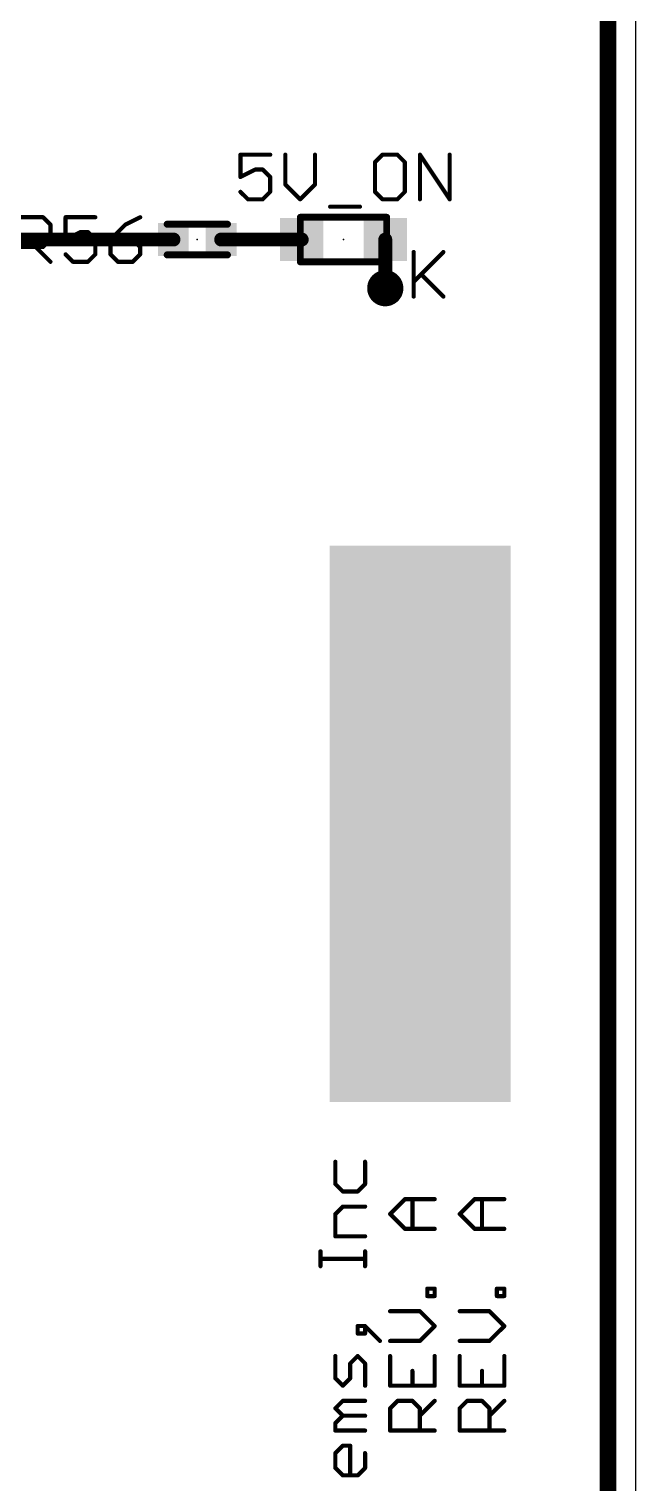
# Model space of a CAD drawing. Extents: x -18 to 144, y -21 to 125.
# Drawn here: x 86.72 to 97.79, y 28.6 to 55.15 of the extents above; entities that cross this region are included whole.
import ezdxf

# ---------------------------------------------------------------- set-up
doc = ezdxf.new("R2010")
doc.units = 0
for name, color, linetype in [('1', 251, 'CONTINUOUS'), ('18', 82, 'CONTINUOUS'), ('2', 82, 'CONTINUOUS'), ('20', 7, 'CONTINUOUS'), ('21', 253, 'CONTINUOUS'), ('23', 7, 'CONTINUOUS'), ('25', 253, 'CONTINUOUS')]:
    doc.layers.add(name, color=color, linetype=linetype)

# ---------------------------------------------------------------- blocks, each defined once
blk = doc.blocks.new('RECT')
blk.add_solid([(-0.5, -0.5), (0.5, -0.5), (-0.5, 0.5), (0.5, 0.5)])
blk = doc.blocks.new('ROUNDV')
at = {"const_width": 0.5}
blk.add_lwpolyline([(0, -0.25, 1), (0, 0.25, 1), (0, -0.25)], format="xyb", dxfattribs=at)

msp = doc.modelspace()

# ---------------------------------------------------------------- linework, layer by layer
at = {"layer": '1', "const_width": 0.254}
for points in [[(89.354, 51.308), (85.852, 51.308)], [(90.224, 51.308), (91.694, 51.308)], [(93.218, 51.308), (93.218, 50.419)]]:
    msp.add_lwpolyline(points, dxfattribs=at)
at = {"layer": '1', "const_width": 0.127}
for points in [[(89.354, 51.2445, 1), (89.354, 51.3715)], [(90.224, 51.3715, 1), (90.224, 51.2445)], [(91.694, 51.2445, 1), (91.694, 51.3715)], [(93.2815, 51.308, 1), (93.1545, 51.308)], [(93.1545, 50.419, 1), (93.2815, 50.419)]]:
    msp.add_lwpolyline(points, format="xyb", dxfattribs=at)
at = {"layer": '2', "const_width": 0.3048}
msp.add_lwpolyline([(97.282, 104.902), (97.282, 0.508)], dxfattribs=at)
at = {"layer": '20'}
msp.add_line((97.79, 0), (97.79, 105.41), dxfattribs=at)
at = {"layer": '21'}
for points, const_width in [([(91.7004, 51.7144, 1), (91.6368, 51.7144)], 0.0635), ([(91.6686, 51.7462, 1), (91.6686, 51.6827)], 0.0635), ([(93.2752, 51.7144, 1), (93.2117, 51.7144)], 0.0635), ([(93.2434, 51.6827, 1), (93.2434, 51.7462)], 0.0635), ([(89.239, 51.6198, 1), (89.239, 51.5562)], 0.0635), ([(90.339, 51.5562, 1), (90.339, 51.6198)], 0.0635), ([(89.239, 51.0598, 1), (89.239, 50.9963)], 0.0635), ([(90.339, 50.9963, 1), (90.339, 51.0598)], 0.0635), ([(93.7549, 51.0801, 1), (93.7168, 51.0801)], 0.0381), ([(94.2916, 51.0666, 1), (94.2647, 51.0936)], 0.0381), ([(91.6686, 50.9334, 1), (91.6686, 50.8698)], 0.0635), ([(91.6368, 50.9016, 1), (91.7004, 50.9016)], 0.0635), ([(93.2117, 50.9016, 1), (93.2752, 50.9016)], 0.0635), ([(93.2434, 50.8698, 1), (93.2434, 50.9334)], 0.0635), ([(93.8849, 50.6868, 1), (93.8579, 50.6599)], 0.0381), ([(93.7223, 50.5512, 1), (93.7493, 50.5243)], 0.0381), ([(93.7168, 50.2666, 1), (93.7549, 50.2666)], 0.0381), ([(94.2647, 50.2531, 1), (94.2916, 50.2801)], 0.0381)]:
    msp.add_lwpolyline(points, format="xyb", dxfattribs=dict(at, const_width=const_width))
for points, const_width in [([(93.2434, 51.7144), (91.6686, 51.7144)], 0.127), ([(91.6686, 50.9016), (91.6686, 51.7144)], 0.127), ([(93.2434, 50.9016), (93.2434, 51.7144)], 0.127), ([(89.239, 51.588), (90.339, 51.588)], 0.127), ([(89.239, 51.028), (90.339, 51.028)], 0.127), ([(93.7358, 51.0801), (93.7358, 50.2666)], 0.0762), ([(93.7358, 50.5378), (94.2781, 51.0801)], 0.0762), ([(93.2434, 50.9016), (91.6686, 50.9016)], 0.127), ([(93.8714, 50.6733), (94.2781, 50.2666)], 0.0762)]:
    msp.add_lwpolyline(points, dxfattribs=dict(at, const_width=const_width))
at = {"layer": '23'}
for p in [(89.789, 51.308), (92.456, 51.308)]:
    msp.add_point(p, dxfattribs=at)
at = {"layer": '25', "const_width": 0.0762}
for points in [[(91.1182, 52.8569), (90.5759, 52.8569)], [(90.5759, 52.8569), (90.5759, 52.4501)], [(91.3945, 52.8569), (91.3945, 52.3145)], [(91.9368, 52.3145), (91.9368, 52.8569)], [(93.1672, 52.8569), (93.0316, 52.7213)], [(93.4384, 52.8569), (93.1672, 52.8569)], [(93.5739, 52.7213), (93.4384, 52.8569)], [(93.8502, 52.0434), (93.8502, 52.8569)], [(93.8502, 52.8569), (94.3925, 52.0434)], [(94.3925, 52.0434), (94.3925, 52.8569)], [(90.5759, 52.4501), (90.847, 52.5857)], [(90.847, 52.5857), (90.9826, 52.5857)], [(90.9826, 52.5857), (91.1182, 52.4501)], [(93.0316, 52.7213), (93.0316, 52.179)], [(93.5739, 52.179), (93.5739, 52.7213)], [(91.1182, 52.4501), (91.1182, 52.179)], [(91.3945, 52.3145), (91.6656, 52.0434)], [(91.6656, 52.0434), (91.9368, 52.3145)], [(90.7115, 52.0434), (90.5759, 52.179)], [(90.9826, 52.0434), (90.7115, 52.0434)], [(91.1182, 52.179), (90.9826, 52.0434)], [(93.0316, 52.179), (93.1672, 52.0434)], [(93.1672, 52.0434), (93.4384, 52.0434)], [(93.4384, 52.0434), (93.5739, 52.179)], [(92.213, 51.9078), (92.7554, 51.9078)], [(86.5672, 51.7151), (86.974, 51.7151)], [(86.974, 51.7151), (87.1096, 51.5795)], [(87.1096, 51.5795), (87.1096, 51.3083)], [(87.9281, 51.7151), (87.3858, 51.7151)], [(87.3858, 51.7151), (87.3858, 51.3083)], [(88.4755, 51.5795), (88.2044, 51.3083)], [(88.7467, 51.7151), (88.4755, 51.5795)], [(87.1096, 51.3083), (86.974, 51.1728)], [(87.3858, 51.3083), (87.657, 51.4439)], [(87.657, 51.4439), (87.7926, 51.4439)], [(87.7926, 51.4439), (87.9281, 51.3083)], [(87.9281, 51.3083), (87.9281, 51.0372)], [(88.2044, 51.3083), (88.2044, 51.0372)], [(88.6111, 51.3083), (88.2044, 51.3083)], [(88.7467, 51.1728), (88.6111, 51.3083)], [(86.974, 51.1728), (86.5672, 51.1728)], [(86.8384, 51.1728), (87.1096, 50.9016)], [(87.5214, 50.9016), (87.3858, 51.0372)], [(87.9281, 51.0372), (87.7926, 50.9016)], [(88.2044, 51.0372), (88.34, 50.9016)], [(88.6111, 50.9016), (88.7467, 51.0372)], [(88.7467, 51.0372), (88.7467, 51.1728)], [(87.7926, 50.9016), (87.5214, 50.9016)], [(88.34, 50.9016), (88.6111, 50.9016)], [(92.3074, 34.4686), (92.3074, 34.0618)], [(92.8497, 34.0618), (92.8497, 34.4686)], [(92.3074, 34.0618), (92.443, 33.9262)], [(92.7141, 33.9262), (92.8497, 34.0618)], [(92.443, 33.9262), (92.7141, 33.9262)], [(93.3062, 33.5152), (93.5774, 33.7864)], [(93.5774, 33.7864), (94.1197, 33.7864)], [(93.713, 33.2441), (93.713, 33.7864)], [(94.5762, 33.5152), (94.8474, 33.7864)], [(94.8474, 33.7864), (95.3897, 33.7864)], [(94.983, 33.2441), (94.983, 33.7864)], [(92.3074, 33.5144), (92.443, 33.65)], [(92.3074, 33.1077), (92.3074, 33.5144)], [(92.443, 33.65), (92.8497, 33.65)], [(93.5774, 33.2441), (93.3062, 33.5152)], [(94.8474, 33.2441), (94.5762, 33.5152)], [(94.1197, 33.2441), (93.5774, 33.2441)], [(95.3897, 33.2441), (94.8474, 33.2441)], [(92.8497, 33.1077), (92.3074, 33.1077)], [(92.0362, 32.5619), (92.0362, 32.8331)], [(92.8497, 32.6975), (92.0362, 32.6975)], [(92.8497, 32.5619), (92.8497, 32.8331)], [(93.9841, 32.0162), (93.9841, 32.1518)], [(93.9841, 32.1518), (94.1197, 32.1518)], [(94.1197, 32.1518), (94.1197, 32.0162)], [(95.2541, 32.0162), (95.2541, 32.1518)], [(95.2541, 32.1518), (95.3897, 32.1518)], [(95.3897, 32.1518), (95.3897, 32.0162)], [(94.1197, 32.0162), (93.9841, 32.0162)], [(95.3897, 32.0162), (95.2541, 32.0162)], [(93.8485, 31.74), (93.3062, 31.74)], [(94.1197, 31.4688), (93.8485, 31.74)], [(95.1185, 31.74), (94.5762, 31.74)], [(95.3897, 31.4688), (95.1185, 31.74)], [(92.8497, 31.4688), (92.7141, 31.4688)], [(92.7141, 31.4688), (92.7141, 31.3332)], [(92.7141, 31.3332), (92.8497, 31.3332)], [(93.1209, 31.1976), (92.8497, 31.4688)], [(92.8497, 31.3332), (92.8497, 31.4688)], [(93.8485, 31.1976), (94.1197, 31.4688)], [(95.1185, 31.1976), (95.3897, 31.4688)], [(93.3062, 31.1976), (93.8485, 31.1976)], [(94.5762, 31.1976), (95.1185, 31.1976)], [(92.3074, 30.5146), (92.3074, 30.9214)], [(92.7141, 30.9214), (92.5785, 30.7858)], [(92.5785, 30.7858), (92.5785, 30.5146)], [(92.8497, 30.7858), (92.7141, 30.9214)], [(92.8497, 30.3791), (92.8497, 30.7858)], [(93.3062, 30.9214), (93.3062, 30.3791)], [(94.1197, 30.3791), (94.1197, 30.9214)], [(94.5762, 30.9214), (94.5762, 30.3791)], [(95.3897, 30.3791), (95.3897, 30.9214)], [(92.443, 30.3791), (92.3074, 30.5146)], [(92.5785, 30.5146), (92.443, 30.3791)], [(93.713, 30.3791), (93.713, 30.6502)], [(94.983, 30.3791), (94.983, 30.6502)], [(93.3062, 30.3791), (94.1197, 30.3791)], [(94.5762, 30.3791), (95.3897, 30.3791)], [(92.3074, 29.9672), (92.443, 30.1028)], [(92.443, 29.8316), (92.3074, 29.9672)], [(92.443, 30.1028), (92.8497, 30.1028)], [(93.3062, 29.9672), (93.4418, 30.1028)], [(93.3062, 29.5605), (93.3062, 29.9672)], [(93.4418, 30.1028), (93.713, 30.1028)], [(93.713, 30.1028), (93.8485, 29.9672)], [(93.8485, 29.8316), (94.1197, 30.1028)], [(93.8485, 29.9672), (93.8485, 29.5605)], [(94.5762, 29.9672), (94.7118, 30.1028)], [(94.5762, 29.5605), (94.5762, 29.9672)], [(94.7118, 30.1028), (94.983, 30.1028)], [(94.983, 30.1028), (95.1185, 29.9672)], [(95.1185, 29.8316), (95.3897, 30.1028)], [(95.1185, 29.9672), (95.1185, 29.5605)], [(92.3074, 29.6961), (92.443, 29.8316)], [(92.3074, 29.5605), (92.3074, 29.6961)], [(92.443, 29.8316), (92.8497, 29.8316)], [(92.8497, 29.5605), (92.3074, 29.5605)], [(94.1197, 29.5605), (93.3062, 29.5605)], [(95.3897, 29.5605), (94.5762, 29.5605)], [(92.3074, 29.1486), (92.443, 29.2842)], [(92.443, 29.2842), (92.5785, 29.2842)], [(92.5785, 29.2842), (92.5785, 28.7419)], [(92.3074, 28.8775), (92.3074, 29.1486)], [(92.8497, 29.1486), (92.8497, 28.8775)], [(92.443, 28.7419), (92.3074, 28.8775)], [(92.7141, 28.7419), (92.443, 28.7419)], [(92.8497, 28.8775), (92.7141, 28.7419)]]:
    msp.add_lwpolyline(points, dxfattribs=at)
at = {"layer": '25', "const_width": 0.0381}
for points in [[(90.5759, 52.8759, 1), (90.5759, 52.8378)], [(90.5949, 52.8569, 1), (90.5568, 52.8569)], [(91.1182, 52.8378, 1), (91.1182, 52.8759)], [(91.4135, 52.8569, 1), (91.3754, 52.8569)], [(91.9558, 52.8569, 1), (91.9177, 52.8569)], [(93.1672, 52.8759, 1), (93.1672, 52.8378)], [(93.1807, 52.8434, 1), (93.1537, 52.8703)], [(93.4518, 52.8703, 1), (93.4249, 52.8434)], [(93.4384, 52.8378, 1), (93.4384, 52.8759)], [(93.8692, 52.8569, 1), (93.8311, 52.8569)], [(93.866, 52.8674, 1), (93.8343, 52.8463)], [(94.4116, 52.8569, 1), (94.3735, 52.8569)], [(90.847, 52.6048, 1), (90.847, 52.5667)], [(90.8556, 52.5687, 1), (90.8385, 52.6027)], [(90.9961, 52.5992, 1), (90.9692, 52.5722)], [(90.9826, 52.5667, 1), (90.9826, 52.6048)], [(93.0181, 52.7348, 1), (93.0451, 52.7078)], [(93.0507, 52.7213, 1), (93.0126, 52.7213)], [(93.593, 52.7213, 1), (93.5549, 52.7213)], [(93.5605, 52.7078, 1), (93.5874, 52.7348)], [(90.5674, 52.4672, 1), (90.5844, 52.4331)], [(90.5568, 52.4501, 1), (90.5949, 52.4501)], [(91.1373, 52.4501, 1), (91.0992, 52.4501)], [(91.1047, 52.4367, 1), (91.1317, 52.4636)], [(91.4079, 52.328, 1), (91.381, 52.3011)], [(91.3754, 52.3145, 1), (91.4135, 52.3145)], [(91.9177, 52.3145, 1), (91.9558, 52.3145)], [(91.9503, 52.3011, 1), (91.9233, 52.328)], [(90.5893, 52.1924, 1), (90.5624, 52.1655)], [(90.7115, 52.0624, 1), (90.7115, 52.0243)], [(90.698, 52.0299, 1), (90.7249, 52.0568)], [(90.9692, 52.0568, 1), (90.9961, 52.0299)], [(90.9826, 52.0243, 1), (90.9826, 52.0624)], [(91.0992, 52.179, 1), (91.1373, 52.179)], [(91.1317, 52.1655, 1), (91.1047, 52.1924)], [(91.6521, 52.0568, 1), (91.6791, 52.0299)], [(91.6521, 52.0299, 1), (91.6791, 52.0568)], [(93.0451, 52.1924, 1), (93.0181, 52.1655)], [(93.0126, 52.179, 1), (93.0507, 52.179)], [(93.1672, 52.0624, 1), (93.1672, 52.0243)], [(93.1537, 52.0299, 1), (93.1807, 52.0568)], [(93.4249, 52.0568, 1), (93.4518, 52.0299)], [(93.4384, 52.0243, 1), (93.4384, 52.0624)], [(93.5549, 52.179, 1), (93.593, 52.179)], [(93.5874, 52.1655, 1), (93.5605, 52.1924)], [(93.8311, 52.0434, 1), (93.8692, 52.0434)], [(94.3735, 52.0434, 1), (94.4116, 52.0434)], [(94.3767, 52.0328, 1), (94.4084, 52.0539)], [(92.213, 51.9268, 1), (92.213, 51.8887)], [(92.7554, 51.8887, 1), (92.7554, 51.9268)], [(86.9874, 51.7286, 1), (86.9605, 51.7016)], [(86.974, 51.696, 1), (86.974, 51.7341)], [(87.1286, 51.5795, 1), (87.0905, 51.5795)], [(87.0961, 51.566, 1), (87.123, 51.593)], [(87.3858, 51.7341, 1), (87.3858, 51.696)], [(87.4049, 51.7151, 1), (87.3668, 51.7151)], [(87.9281, 51.696, 1), (87.9281, 51.7341)], [(88.467, 51.5966, 1), (88.4841, 51.5625)], [(88.489, 51.566, 1), (88.4621, 51.593)], [(88.7552, 51.6981, 1), (88.7382, 51.7321)], [(87.0905, 51.3083, 1), (87.1286, 51.3083)], [(87.123, 51.2949, 1), (87.0961, 51.3218)], [(87.3773, 51.3254, 1), (87.3943, 51.2913)], [(87.3668, 51.3083, 1), (87.4049, 51.3083)], [(87.657, 51.463, 1), (87.657, 51.4249)], [(87.6655, 51.4269, 1), (87.6485, 51.461)], [(87.806, 51.4574, 1), (87.7791, 51.4305)], [(87.7926, 51.4249, 1), (87.7926, 51.463)], [(87.9472, 51.3083, 1), (87.9091, 51.3083)], [(87.9147, 51.2949, 1), (87.9416, 51.3218)], [(88.2234, 51.3083, 1), (88.1853, 51.3083)], [(88.2044, 51.3274, 1), (88.2044, 51.2893)], [(88.1909, 51.3218, 1), (88.2179, 51.2949)], [(88.6246, 51.3218, 1), (88.5977, 51.2949)], [(88.6111, 51.2893, 1), (88.6111, 51.3274)], [(86.8519, 51.1862, 1), (86.8249, 51.1593)], [(86.9605, 51.1862, 1), (86.9874, 51.1593)], [(86.974, 51.1537, 1), (86.974, 51.1918)], [(87.3993, 51.0507, 1), (87.3723, 51.0237)], [(87.9091, 51.0372, 1), (87.9472, 51.0372)], [(87.9416, 51.0237, 1), (87.9147, 51.0507)], [(88.2179, 51.0507, 1), (88.1909, 51.0237)], [(88.1853, 51.0372, 1), (88.2234, 51.0372)], [(88.7658, 51.1728, 1), (88.7277, 51.1728)], [(88.7277, 51.0372, 1), (88.7658, 51.0372)], [(88.7332, 51.1593, 1), (88.7602, 51.1862)], [(88.7602, 51.0237, 1), (88.7332, 51.0507)], [(87.0961, 50.8881, 1), (87.123, 50.9151)], [(87.5214, 50.9207, 1), (87.5214, 50.8826)], [(87.5079, 50.8881, 1), (87.5349, 50.9151)], [(87.7791, 50.9151, 1), (87.806, 50.8881)], [(87.7926, 50.8826, 1), (87.7926, 50.9207)], [(88.34, 50.9207, 1), (88.34, 50.8826)], [(88.3265, 50.8881, 1), (88.3534, 50.9151)], [(88.5977, 50.9151, 1), (88.6246, 50.8881)], [(88.6111, 50.8826, 1), (88.6111, 50.9207)], [(92.3264, 34.4686, 1), (92.2883, 34.4686)], [(92.8687, 34.4686, 1), (92.8307, 34.4686)], [(92.3208, 34.0753, 1), (92.2939, 34.0483)], [(92.2883, 34.0618, 1), (92.3264, 34.0618)], [(92.8307, 34.0618, 1), (92.8687, 34.0618)], [(92.8632, 34.0483, 1), (92.8362, 34.0753)], [(92.443, 33.9453, 1), (92.443, 33.9072)], [(92.4295, 33.9128, 1), (92.4564, 33.9397)], [(92.7006, 33.9397, 1), (92.7276, 33.9128)], [(92.7141, 33.9072, 1), (92.7141, 33.9453)], [(93.5774, 33.8055, 1), (93.5774, 33.7674)], [(93.5908, 33.7729, 1), (93.5639, 33.7999)], [(93.732, 33.7864, 1), (93.6939, 33.7864)], [(94.1197, 33.7674, 1), (94.1197, 33.8055)], [(94.8474, 33.8055, 1), (94.8474, 33.7674)], [(94.8608, 33.7729, 1), (94.8339, 33.7999)], [(95.002, 33.7864, 1), (94.9639, 33.7864)], [(95.3897, 33.7674, 1), (95.3897, 33.8055)], [(92.2939, 33.5279, 1), (92.3208, 33.5009)], [(92.3264, 33.5144, 1), (92.2883, 33.5144)], [(92.443, 33.669, 1), (92.443, 33.6309)], [(92.4564, 33.6365, 1), (92.4295, 33.6635)], [(92.8497, 33.6309, 1), (92.8497, 33.669)], [(93.3197, 33.5287, 1), (93.2927, 33.5018)], [(93.2927, 33.5287, 1), (93.3197, 33.5018)], [(94.5897, 33.5287, 1), (94.5627, 33.5018)], [(94.5627, 33.5287, 1), (94.5897, 33.5018)], [(93.5774, 33.2631, 1), (93.5774, 33.225)], [(93.5639, 33.2306, 1), (93.5908, 33.2576)], [(93.6939, 33.2441, 1), (93.732, 33.2441)], [(94.1197, 33.225, 1), (94.1197, 33.2631)], [(94.8474, 33.2631, 1), (94.8474, 33.225)], [(94.8339, 33.2306, 1), (94.8608, 33.2576)], [(94.9639, 33.2441, 1), (95.002, 33.2441)], [(95.3897, 33.225, 1), (95.3897, 33.2631)], [(92.3074, 33.1267, 1), (92.3074, 33.0886)], [(92.2883, 33.1077, 1), (92.3264, 33.1077)], [(92.8497, 33.0886, 1), (92.8497, 33.1267)], [(92.0362, 32.7166, 1), (92.0362, 32.6785)], [(92.0553, 32.8331, 1), (92.0172, 32.8331)], [(92.8687, 32.8331, 1), (92.8307, 32.8331)], [(92.8497, 32.6785, 1), (92.8497, 32.7166)], [(92.0172, 32.5619, 1), (92.0553, 32.5619)], [(92.8307, 32.5619, 1), (92.8687, 32.5619)], [(93.9841, 32.1708, 1), (93.9841, 32.1327)], [(94.0032, 32.1518, 1), (93.9651, 32.1518)], [(94.1388, 32.1518, 1), (94.1007, 32.1518)], [(94.1197, 32.1327, 1), (94.1197, 32.1708)], [(95.2541, 32.1708, 1), (95.2541, 32.1327)], [(95.2732, 32.1518, 1), (95.2351, 32.1518)], [(95.4087, 32.1518, 1), (95.3707, 32.1518)], [(95.3897, 32.1327, 1), (95.3897, 32.1708)], [(93.9841, 32.0353, 1), (93.9841, 31.9972)], [(93.9651, 32.0162, 1), (94.0032, 32.0162)], [(94.1007, 32.0162, 1), (94.1388, 32.0162)], [(94.1197, 31.9972, 1), (94.1197, 32.0353)], [(95.2541, 32.0353, 1), (95.2541, 31.9972)], [(95.2351, 32.0162, 1), (95.2732, 32.0162)], [(95.3707, 32.0162, 1), (95.4087, 32.0162)], [(95.3897, 31.9972, 1), (95.3897, 32.0353)], [(93.3062, 31.759, 1), (93.3062, 31.7209)], [(93.862, 31.7534, 1), (93.8351, 31.7265)], [(93.8485, 31.7209, 1), (93.8485, 31.759)], [(94.5762, 31.759, 1), (94.5762, 31.7209)], [(95.132, 31.7534, 1), (95.1051, 31.7265)], [(95.1185, 31.7209, 1), (95.1185, 31.759)], [(92.7141, 31.4879, 1), (92.7141, 31.4498)], [(92.7141, 31.3523, 1), (92.7141, 31.3142)], [(92.7332, 31.4688, 1), (92.6951, 31.4688)], [(92.6951, 31.3332, 1), (92.7332, 31.3332)], [(92.8632, 31.4823, 1), (92.8362, 31.4553)], [(92.8687, 31.4688, 1), (92.8307, 31.4688)], [(92.8307, 31.3332, 1), (92.8687, 31.3332)], [(92.8497, 31.4498, 1), (92.8497, 31.4879)], [(92.8497, 31.3142, 1), (92.8497, 31.3523)], [(94.1332, 31.4553, 1), (94.1062, 31.4823)], [(94.1062, 31.4553, 1), (94.1332, 31.4823)], [(95.4032, 31.4553, 1), (95.3762, 31.4823)], [(95.3762, 31.4553, 1), (95.4032, 31.4823)], [(93.1074, 31.1842, 1), (93.1343, 31.2111)], [(93.3062, 31.2167, 1), (93.3062, 31.1786)], [(93.8351, 31.2111, 1), (93.862, 31.1842)], [(93.8485, 31.1786, 1), (93.8485, 31.2167)], [(94.5762, 31.2167, 1), (94.5762, 31.1786)], [(95.1051, 31.2111, 1), (95.132, 31.1842)], [(95.1185, 31.1786, 1), (95.1185, 31.2167)], [(92.3264, 30.9214, 1), (92.2883, 30.9214)], [(92.5651, 30.7993, 1), (92.592, 30.7723)], [(92.5976, 30.7858, 1), (92.5595, 30.7858)], [(92.7276, 30.9349, 1), (92.7006, 30.9079)], [(92.7276, 30.9079, 1), (92.7006, 30.9349)], [(92.8687, 30.7858, 1), (92.8307, 30.7858)], [(92.8362, 30.7723, 1), (92.8632, 30.7993)], [(93.3253, 30.9214, 1), (93.2872, 30.9214)], [(94.1388, 30.9214, 1), (94.1007, 30.9214)], [(94.5953, 30.9214, 1), (94.5572, 30.9214)], [(95.4087, 30.9214, 1), (95.3707, 30.9214)], [(92.3208, 30.5281, 1), (92.2939, 30.5012)], [(92.2883, 30.5146, 1), (92.3264, 30.5146)], [(92.5595, 30.5146, 1), (92.5976, 30.5146)], [(92.592, 30.5012, 1), (92.5651, 30.5281)], [(93.732, 30.6502, 1), (93.6939, 30.6502)], [(95.002, 30.6502, 1), (94.9639, 30.6502)], [(92.4295, 30.3925, 1), (92.4564, 30.3656)], [(92.4295, 30.3656, 1), (92.4564, 30.3925)], [(92.8307, 30.3791, 1), (92.8687, 30.3791)], [(93.3062, 30.3981, 1), (93.3062, 30.36)], [(93.2872, 30.3791, 1), (93.3253, 30.3791)], [(93.6939, 30.3791, 1), (93.732, 30.3791)], [(94.1007, 30.3791, 1), (94.1388, 30.3791)], [(94.1197, 30.36, 1), (94.1197, 30.3981)], [(94.5762, 30.3981, 1), (94.5762, 30.36)], [(94.5572, 30.3791, 1), (94.5953, 30.3791)], [(94.9639, 30.3791, 1), (95.002, 30.3791)], [(95.3707, 30.3791, 1), (95.4087, 30.3791)], [(95.3897, 30.36, 1), (95.3897, 30.3981)], [(92.3208, 29.9807, 1), (92.2939, 29.9538)], [(92.2939, 29.9807, 1), (92.3208, 29.9538)], [(92.443, 30.1219, 1), (92.443, 30.0838)], [(92.4564, 30.0893, 1), (92.4295, 30.1163)], [(92.8497, 30.0838, 1), (92.8497, 30.1219)], [(93.2927, 29.9807, 1), (93.3197, 29.9538)], [(93.3253, 29.9672, 1), (93.2872, 29.9672)], [(93.4418, 30.1219, 1), (93.4418, 30.0838)], [(93.4553, 30.0893, 1), (93.4283, 30.1163)], [(93.7264, 30.1163, 1), (93.6995, 30.0893)], [(93.713, 30.0838, 1), (93.713, 30.1219)], [(93.8676, 29.9672, 1), (93.8295, 29.9672)], [(93.8351, 29.9538, 1), (93.862, 29.9807)], [(94.1332, 30.0893, 1), (94.1062, 30.1163)], [(94.5627, 29.9807, 1), (94.5897, 29.9538)], [(94.5953, 29.9672, 1), (94.5572, 29.9672)], [(94.7118, 30.1219, 1), (94.7118, 30.0838)], [(94.7253, 30.0893, 1), (94.6983, 30.1163)], [(94.9964, 30.1163, 1), (94.9695, 30.0893)], [(94.983, 30.0838, 1), (94.983, 30.1219)], [(95.1376, 29.9672, 1), (95.0995, 29.9672)], [(95.1051, 29.9538, 1), (95.132, 29.9807)], [(95.4032, 30.0893, 1), (95.3762, 30.1163)], [(92.3264, 29.6961, 1), (92.2883, 29.6961)], [(92.443, 29.8507, 1), (92.443, 29.8126)], [(92.4564, 29.8182, 1), (92.4295, 29.8451)], [(92.4295, 29.8182, 1), (92.4564, 29.8451)], [(92.8497, 29.8126, 1), (92.8497, 29.8507)], [(93.8351, 29.8451, 1), (93.862, 29.8182)], [(95.1051, 29.8451, 1), (95.132, 29.8182)], [(92.2939, 29.7095, 1), (92.3208, 29.6826)], [(92.3074, 29.5795, 1), (92.3074, 29.5414)], [(92.2883, 29.5605, 1), (92.3264, 29.5605)], [(92.8497, 29.5414, 1), (92.8497, 29.5795)], [(93.3062, 29.5795, 1), (93.3062, 29.5414)], [(93.2872, 29.5605, 1), (93.3253, 29.5605)], [(93.8295, 29.5605, 1), (93.8676, 29.5605)], [(94.1197, 29.5414, 1), (94.1197, 29.5795)], [(94.5762, 29.5795, 1), (94.5762, 29.5414)], [(94.5572, 29.5605, 1), (94.5953, 29.5605)], [(95.0995, 29.5605, 1), (95.1376, 29.5605)], [(95.3897, 29.5414, 1), (95.3897, 29.5795)], [(92.443, 29.3033, 1), (92.443, 29.2652)], [(92.4564, 29.2708, 1), (92.4295, 29.2977)], [(92.5976, 29.2842, 1), (92.5595, 29.2842)], [(92.5785, 29.2652, 1), (92.5785, 29.3033)], [(92.3264, 29.1486, 1), (92.2883, 29.1486)], [(92.2939, 29.1621, 1), (92.3208, 29.1352)], [(92.8687, 29.1486, 1), (92.8307, 29.1486)], [(92.3208, 28.891, 1), (92.2939, 28.864)], [(92.2883, 28.8775, 1), (92.3264, 28.8775)], [(92.443, 28.761, 1), (92.443, 28.7229)], [(92.4295, 28.7284, 1), (92.4564, 28.7554)], [(92.5595, 28.7419, 1), (92.5976, 28.7419)], [(92.7006, 28.7554, 1), (92.7276, 28.7284)], [(92.7141, 28.7229, 1), (92.7141, 28.761)], [(92.8307, 28.8775, 1), (92.8687, 28.8775)], [(92.8632, 28.864, 1), (92.8362, 28.891)]]:
    msp.add_lwpolyline(points, format="xyb", dxfattribs=at)

# ---------------------------------------------------------------- block references
at = {"layer": '1', "rotation": 180}
for p, xscale, yscale in [((89.354, 51.308), 0.56, 0.6), ((90.224, 51.308), 0.56, 0.6), ((91.694, 51.308), 0.7874, 0.7874), ((93.218, 51.308), 0.7874, 0.7874)]:
    msp.add_blockref('RECT', p, dxfattribs=dict(at, xscale=xscale, yscale=yscale))
at = {"layer": '18', "xscale": 0.6604, "yscale": 0.6604}
msp.add_blockref('ROUNDV', (93.218, 50.419), dxfattribs=at)
msp.add_blockref('ROUNDV', (93.218, 50.419), dxfattribs=at)
msp.add_blockref('ROUNDV', (93.218, 50.419), dxfattribs=at)
msp.add_blockref('ROUNDV', (93.218, 50.419), dxfattribs=at)
at = {"layer": '25', "xscale": 10.16, "yscale": 3.302, "rotation": 90}
msp.add_blockref('RECT', (93.853, 40.64), dxfattribs=at)

doc.saveas('drawing.dxf')
